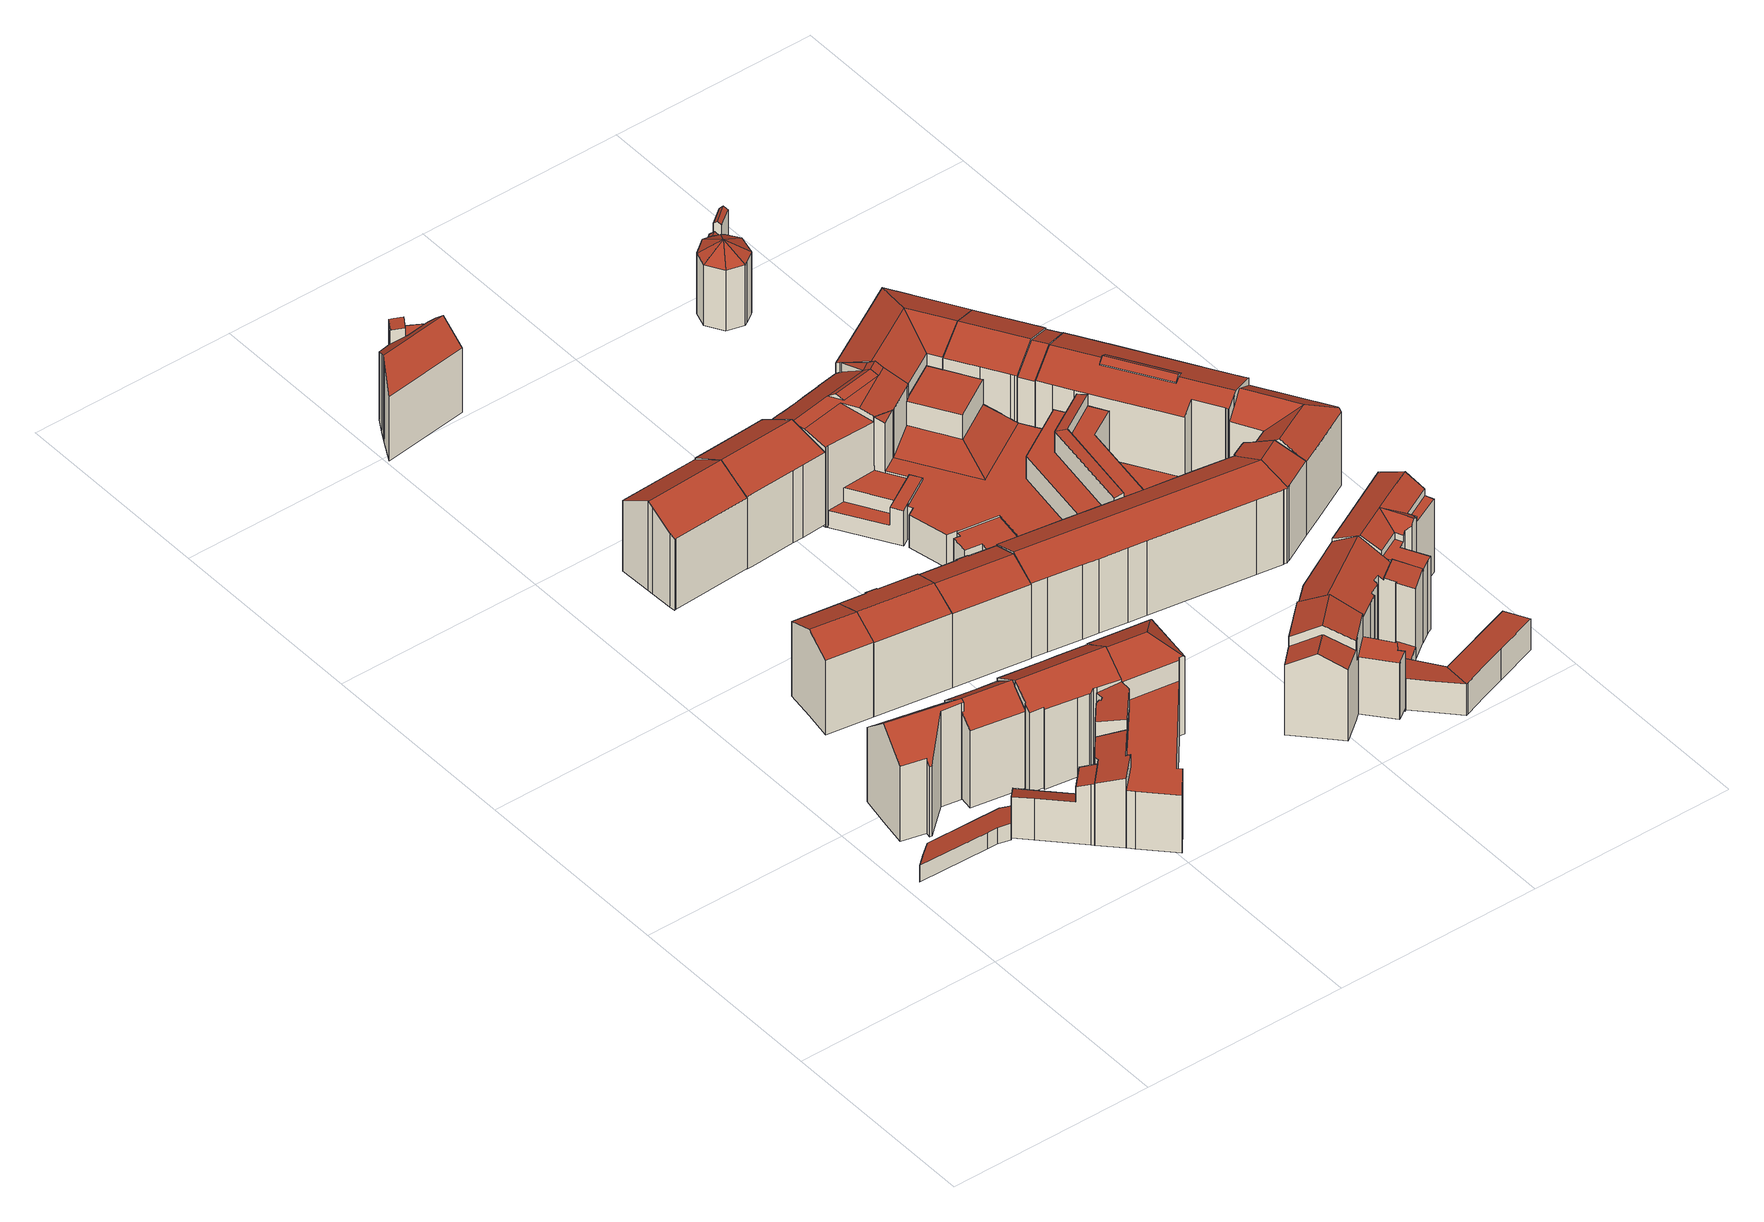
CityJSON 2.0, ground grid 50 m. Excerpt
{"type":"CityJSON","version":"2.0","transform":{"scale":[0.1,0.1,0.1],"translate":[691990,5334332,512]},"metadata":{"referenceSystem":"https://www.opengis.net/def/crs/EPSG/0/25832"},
"CityObjects":{
"building1":{"type":"Building","attributes":{"Gemeindeschluessel":"09162000","HoeheDach":"517.948","HoeheGrund":"513.460","Methode":"2000","NiedrigsteTraufeDesGebaeudes":"516.445","Geometrietyp2DReferenz":"3000","function":"31001_2000","roofType":"2100","measuredHeight":4.49,"storeysAboveGround":1},"geometry":[{"type":"MultiSurface","lod":"2","boundaries":[[[0,1,2,3]],[[4,5,6,7,8,9,10,11,12,13,2,1]],[[14,4,1,0]],[[15,11,10,16]],[[17,13,12,18]],[[19,5,4,14]],[[16,10,9,20]],[[20,21,22,23,19,14,0,3,17,18,15,16]],[[18,12,11,15]],[[22,21,20,9,8,7]],[[3,2,13,17]],[[23,22,7,6,5,19]]],"semantics":{"surfaces":[{"type":"WallSurface"},{"type":"RoofSurface"},{"type":"GroundSurface"}],"values":[0,1,0,0,0,0,0,2,0,0,0,0]}}]},
"building2":{"type":"Building","attributes":{"Gemeindeschluessel":"09162000","HoeheDach":"539.800","HoeheGrund":"513.640","Methode":"2000","NiedrigsteTraufeDesGebaeudes":"532.288","Geometrietyp2DReferenz":"3000","function":"31001_9998","roofType":"3100","measuredHeight":26.16,"storeysAboveGround":5},"geometry":[{"type":"MultiSurface","lod":"2","boundaries":[[[24,25,26,27,28,29]],[[30,31,32,33]],[[34,35,31,30]],[[33,32,36,37]],[[38,39,40,41]],[[40,42,35,34,43,41]],[[39,44,45,29,28,27,46,47,48,42,40]],[[45,44,39,38,49,50]],[[48,36,32,31,35,42]],[[47,51,52,37,36,48]],[[33,37,52,51,53,26,25,24,50,49,38,41,43,34,30]],[[51,47,46,53]],[[53,46,27,26]],[[24,29,45,50]]],"semantics":{"surfaces":[{"type":"WallSurface"},{"type":"RoofSurface"},{"type":"GroundSurface"}],"values":[0,0,0,0,0,0,1,0,1,0,2,0,0,0]}}]},
"building3":{"type":"Building","attributes":{"Gemeindeschluessel":"09162000","HoeheDach":"530.298","HoeheGrund":"513.990","Methode":"2000","NiedrigsteTraufeDesGebaeudes":"521.804","Geometrietyp2DReferenz":"3000","function":"31001_2000","roofType":"2100","measuredHeight":16.31,"storeysAboveGround":2},"geometry":[{"type":"MultiSurface","lod":"2","boundaries":[[[54,55,56,57,58,59]],[[54,59,60,61]],[[56,55,62,63]],[[63,62,64,65]],[[66,67,65,64]],[[66,64,62,55,54,61,68,69]],[[70,71,58,57]],[[68,72,73,69]],[[61,60,72,68]],[[63,65,67,70,57,56]],[[66,69,73,71,70,67]],[[73,72,60,59,58,71]]],"semantics":{"surfaces":[{"type":"WallSurface"},{"type":"GroundSurface"},{"type":"RoofSurface"}],"values":[0,0,0,0,0,1,0,0,0,2,0,2]}}]},
"building4":{"type":"Building","attributes":{"Gemeindeschluessel":"09162000","HoeheDach":"538.585","HoeheGrund":"513.900","Methode":"2000","NiedrigsteTraufeDesGebaeudes":"533.659","Geometrietyp2DReferenz":"3000","function":"31001_1000","roofType":"3100","measuredHeight":24.68,"storeysAboveGround":6},"geometry":[{"type":"MultiSurface","lod":"2","boundaries":[[[74,75,76,77]],[[78,79,80,81,82,83]],[[84,85,86,87]],[[88,89,90,79,78,83,32,91]],[[87,86,92,93]],[[76,91,32,94,95,77]],[[96,97,85,84]],[[93,92,75,74]],[[98,99,100,96,84,87,93,74,77,95,94,82,81,80]],[[85,97,88,91,76,75,92,86]],[[94,32,83,82]],[[97,96,100,99,98,80,79,90,89,88]]],"semantics":{"surfaces":[{"type":"WallSurface"},{"type":"RoofSurface"},{"type":"GroundSurface"}],"values":[0,0,0,1,0,0,0,0,2,1,0,0]}}]},
"building5":{"type":"Building","attributes":{"Gemeindeschluessel":"09162000","HoeheDach":"536.743","HoeheGrund":"513.890","Methode":"1000","NiedrigsteTraufeDesGebaeudes":"533.670","Geometrietyp2DReferenz":"3000","function":"31001_9998","roofType":"3100","measuredHeight":22.85,"storeysAboveGround":7},"geometry":[{"type":"MultiSurface","lod":"2","boundaries":[[[101,102,103,104]],[[105,106,107,108]],[[109,105,108,110,111,112]],[[106,101,104,107]],[[106,105,109,112,102,101]],[[107,104,103,111,110,108]],[[111,103,102,112]]],"semantics":{"surfaces":[{"type":"RoofSurface"},{"type":"WallSurface"},{"type":"GroundSurface"}],"values":[0,1,2,0,1,1,1]}}]},
"building6":{"type":"Building","attributes":{"Gemeindeschluessel":"09162000","HoeheDach":"532.627","HoeheGrund":"513.960","Methode":"1000","NiedrigsteTraufeDesGebaeudes":"530.146","Geometrietyp2DReferenz":"3000","function":"31001_1000","roofType":"2100","measuredHeight":18.67,"storeysAboveGround":4},"geometry":[{"type":"MultiSurface","lod":"2","boundaries":[[[113,114,115,116]],[[68,117,118,119]],[[120,121,122,123]],[[113,116,124,125]],[[120,123,117,68]],[[125,124,122,121]],[[126,127,115,114]],[[123,122,124,116,115,127,118,117]],[[121,120,68,119,126,114,113,125]],[[119,118,127,126]]],"semantics":{"surfaces":[{"type":"WallSurface"},{"type":"RoofSurface"},{"type":"GroundSurface"}],"values":[0,0,0,0,0,0,0,1,2,0]}}]},
"building7":{"type":"Building","attributes":{"Gemeindeschluessel":"09162000","HoeheDach":"539.378","HoeheGrund":"513.860","Methode":"2000","NiedrigsteTraufeDesGebaeudes":"534.497","Geometrietyp2DReferenz":"3000","function":"31001_1000","roofType":"3100","measuredHeight":25.52,"storeysAboveGround":5},"geometry":[{"type":"MultiSurface","lod":"2","boundaries":[[[128,129,130,99]],[[131,132,133,134]],[[134,133,135,136]],[[137,138,139,140]],[[141,142,143,144]],[[142,141,145,146]],[[140,139,147,148]],[[149,150,151,152]],[[80,153,132,131]],[[141,144,147,139,138,151,150,154,155,156,157,158,145]],[[148,147,144,143]],[[156,135,133,132,153,130,129,157]],[[159,136,135,156,155]],[[99,130,153,80]],[[146,145,158,84]],[[159,160,149,152,137,140,148,143,142,146,84,128,99,80,131,134,136]],[[160,154,150,149]],[[159,155,154,160]],[[152,151,138,137]],[[157,129,128,84,158]]],"semantics":{"surfaces":[{"type":"WallSurface"},{"type":"RoofSurface"},{"type":"GroundSurface"}],"values":[0,0,0,0,0,0,0,0,0,1,0,1,0,0,0,2,0,0,0,0]}}]},
"building8":{"type":"Building","attributes":{"Gemeindeschluessel":"09162000","HoeheDach":"534.863","HoeheGrund":"514.020","Methode":"1000","NiedrigsteTraufeDesGebaeudes":"533.988","Geometrietyp2DReferenz":"3000","function":"31001_1000","roofType":"1000","measuredHeight":20.84,"storeysAboveGround":5},"geometry":[{"type":"MultiSurface","lod":"2","boundaries":[[[161,162,163,164]],[[165,166,167,168,169,170,163,162,171,172,173]],[[174,166,165,113]],[[163,170,169,175,176,164]],[[177,167,166,174]],[[113,165,173,114]],[[114,173,172,178]],[[179,171,162,161]],[[178,172,171,179]],[[168,167,177,180,175,169]],[[174,113,114,178,179,161,164,176,175,180,177]]],"semantics":{"surfaces":[{"type":"WallSurface"},{"type":"RoofSurface"},{"type":"GroundSurface"}],"values":[0,1,0,0,0,0,0,0,0,0,2]}}]},
"building9":{"type":"Building","attributes":{"Gemeindeschluessel":"09162000","HoeheDach":"536.517","HoeheGrund":"513.940","Methode":"1000","NiedrigsteTraufeDesGebaeudes":"533.683","Geometrietyp2DReferenz":"3000","function":"31001_9998","roofType":"3100","measuredHeight":22.58,"storeysAboveGround":7},"geometry":[{"type":"MultiSurface","lod":"2","boundaries":[[[106,181,182,112,183,105]],[[112,182,184,185]],[[186,187,188,189]],[[190,191,192,193]],[[194,195,196,192,191,184,182,181]],[[187,186,197,198,195,194]],[[187,194,181,106,188]],[[185,184,191,190]],[[197,186,189,105,183,112,185,190,193,199,198]],[[189,188,106,105]],[[199,196,195,198]],[[193,192,196,199]]],"semantics":{"surfaces":[{"type":"WallSurface"},{"type":"RoofSurface"},{"type":"GroundSurface"}],"values":[0,0,0,0,1,0,1,0,2,0,0,0]}}]},
"building10":{"type":"Building","attributes":{"Gemeindeschluessel":"09162000","HoeheDach":"538.990","HoeheGrund":"515.163","Methode":"2000","NiedrigsteTraufeDesGebaeudes":"533.952","Geometrietyp2DReferenz":"3000","function":"31001_9998","roofType":"3100","measuredHeight":23.83,"storeysAboveGround":5},"geometry":[{"type":"MultiSurface","lod":"2","boundaries":[[[200,201,202,203,204,205,206,207,208]],[[200,209,210,201]],[[203,211,212,204]],[[202,213,211,203]],[[205,204,212,214,215]],[[216,208,207,217,218]],[[201,210,213,202]],[[205,215,219,206]],[[209,216,218,214,212,211,213,210]],[[215,214,218,217,219]],[[206,219,217,207]],[[209,200,208,216]]],"semantics":{"surfaces":[{"type":"GroundSurface"},{"type":"WallSurface"},{"type":"RoofSurface"}],"values":[0,1,1,1,1,1,1,1,2,2,1,1]}}]},
"building11":{"type":"Building","attributes":{"Gemeindeschluessel":"09162000","HoeheDach":"538.590","HoeheGrund":"513.970","Methode":"2000","NiedrigsteTraufeDesGebaeudes":"529.287","Geometrietyp2DReferenz":"3000","function":"31001_9998","roofType":"1000","measuredHeight":24.62,"storeysAboveGround":7},"geometry":[{"type":"MultiSurface","lod":"2","boundaries":[[[220,221,222,223]],[[224,225,226,227,174,228,229,113]],[[230,231,222,221,232,233,234,235,236,237,227,226,225,224,238,239,240,241,242]],[[243,244,245,246,247,248,234,233,232]],[[249,248,247,250,251,252,253,254]],[[255,121,240,239,238,125]],[[227,237,236,254,253,177,256,257,174]],[[235,234,248,249,254,236]],[[251,258,259,252]],[[260,261,262,250,247,246]],[[243,232,221,220]],[[125,238,224,113]],[[263,264,262,261]],[[250,262,264,265,258,251]],[[261,260,246,245,244,243,220,223,266,267,120,268,121,255,125,113,229,228,174,257,256,177,269,270,271,272,263]],[[267,266,231,230,242,120]],[[258,265,264,263,272,271,270,259]],[[242,241,240,121,268,120]],[[223,222,231,266]],[[253,252,259,270,269,177]]],"semantics":{"surfaces":[{"type":"WallSurface"},{"type":"RoofSurface"},{"type":"GroundSurface"}],"values":[0,0,1,0,1,0,0,0,1,0,0,0,0,1,2,0,0,0,0,0]}}]},
"building12":{"type":"Building","attributes":{"Gemeindeschluessel":"09162000","HoeheDach":"535.030","HoeheGrund":"512.351","Methode":"2000","NiedrigsteTraufeDesGebaeudes":"529.502","Geometrietyp2DReferenz":"3000","function":"31001_9998","roofType":"3100","measuredHeight":22.68,"storeysAboveGround":5},"geometry":[{"type":"MultiSurface","lod":"2","boundaries":[[[273,274,275,276]],[[277,278,279,280,281,282]],[[283,284,281,280]],[[283,285,286]],[[287,278,277,288,289,290,291,292,273,276,293]],[[294,295,284,283]],[[287,296,279,278]],[[297,298,299,300,285,283,280,279,296]],[[286,285,300,301]],[[284,295,302,303,282,281]],[[276,275,297,293]],[[277,282,303,288]],[[291,290,304,301,300,299]],[[290,289,302,295,294,304]],[[292,305,274,273]],[[287,293,297,296]],[[286,301,304,294,283]],[[288,303,302,289]],[[292,291,299,298,305]],[[297,275,274,305,298]]],"semantics":{"surfaces":[{"type":"WallSurface"},{"type":"GroundSurface"},{"type":"RoofSurface"}],"values":[0,0,0,0,1,0,0,2,0,2,0,0,0,0,0,0,2,0,0,2]}}]},
"building13":{"type":"Building","attributes":{"Gemeindeschluessel":"09162000","HoeheDach":"536.510","HoeheGrund":"513.900","Methode":"2000","NiedrigsteTraufeDesGebaeudes":"533.422","Geometrietyp2DReferenz":"3000","function":"31001_9998","roofType":"3100","measuredHeight":22.61,"storeysAboveGround":7},"geometry":[{"type":"MultiSurface","lod":"2","boundaries":[[[306,307,308,309]],[[310,311,312,313,314,315]],[[316,317,309,308,318,319]],[[320,321,307,306,322,323]],[[198,324,320,323]],[[316,319,314,313]],[[310,315,325,326]],[[326,325,324,198,327,186]],[[311,310,326,186]],[[315,314,319,318,308,307,321,320,324,325]],[[312,311,186,327,198,323,322,306,309,317,316,313]]],"semantics":{"surfaces":[{"type":"WallSurface"},{"type":"RoofSurface"},{"type":"GroundSurface"}],"values":[0,0,0,0,0,0,1,0,0,1,2]}}]},
"building14":{"type":"Building","attributes":{"Gemeindeschluessel":"09162000","HoeheDach":"538.943","HoeheGrund":"515.130","Methode":"1000","NiedrigsteTraufeDesGebaeudes":"534.303","Geometrietyp2DReferenz":"3000","function":"31001_9998","roofType":"3100","measuredHeight":23.81,"storeysAboveGround":5},"geometry":[{"type":"MultiSurface","lod":"2","boundaries":[[[328,329,330,331]],[[332,333,334,335]],[[333,332,336,337,338,339]],[[340,341,342,343]],[[344,345,341,340]],[[346,347,348,349,350,334,333,339,351]],[[352,353,338,337]],[[354,355,356,349,348,347]],[[357,356,355,354,358,359,344,340,343,328,331,352,337,336,332,335]],[[335,334,350,357]],[[331,330,353,352]],[[351,339,338,353,330,329,342,341,345]],[[357,350,349,356]],[[343,342,329,328]],[[359,358,354,347,346,351,345,344]]],"semantics":{"surfaces":[{"type":"WallSurface"},{"type":"RoofSurface"},{"type":"GroundSurface"}],"values":[0,0,0,0,0,1,0,0,2,0,0,1,0,0,0]}}]},
"building15":{"type":"Building","attributes":{"Gemeindeschluessel":"09162000","HoeheDach":"538.880","HoeheGrund":"514.230","Methode":"2000","NiedrigsteTraufeDesGebaeudes":"529.339","Geometrietyp2DReferenz":"3000","function":"31001_9998","roofType":"3100","measuredHeight":24.65,"storeysAboveGround":6},"geometry":[{"type":"MultiSurface","lod":"2","boundaries":[[[360,361,362,363]],[[364,365,366,360,363,367]],[[368,369,370,371,372,373]],[[374,370,369,375]],[[373,372,376,377]],[[378,379,380,381]],[[365,382,383,384,385,375,369,368,386,366]],[[381,380,387,388]],[[385,389,390,387,380,379,374,375]],[[381,388,391,392,384,383,382,365,364,367,393,394,395,396,397,378]],[[366,386,361,360]],[[361,386,368,373,377,362]],[[372,371,370,374,379,378,397,396,395,394,376]],[[363,362,377,376,394,393,367]],[[392,389,385,384]],[[391,390,389,392]],[[388,387,390,391]]],"semantics":{"surfaces":[{"type":"RoofSurface"},{"type":"WallSurface"},{"type":"GroundSurface"}],"values":[0,1,0,1,0,1,1,1,0,2,0,1,1,1,1,1,1]}}]},
"building16":{"type":"Building","attributes":{"Gemeindeschluessel":"09162000","HoeheDach":"539.060","HoeheGrund":"514.514","Methode":"2000","NiedrigsteTraufeDesGebaeudes":"532.425","Geometrietyp2DReferenz":"3000","function":"31001_9998","roofType":"2100","measuredHeight":24.55,"storeysAboveGround":6},"geometry":[{"type":"MultiSurface","lod":"2","boundaries":[[[398,399,400,401]],[[398,402,403,404,405,399]],[[406,407,408,409]],[[404,403,410,411,412,407,406,413]],[[414,415,416,417]],[[418,405,404,413]],[[419,420,421,422,423,424,408,407,412]],[[425,426,427,428]],[[429,423,422]],[[417,416,426,425]],[[430,431,432,433,434]],[[435,436,415,414]],[[419,412,411,437]],[[398,401,438,431,430,439,440,441,435,414,417,425,428,420,419,437,442,402]],[[440,443,444,441]],[[428,427,421,420]],[[442,410,403,402]],[[418,445,446,400,399,405]],[[447,448,433,432,445,418,413,406]],[[449,434,433,448,429,422,421,427,426,416,415,436,444,443]],[[447,450,448]],[[431,438,446,445,432]],[[437,411,410,442]],[[430,434,449,439]],[[447,406,409,450]],[[401,400,446,438]],[[441,444,436,435]],[[429,424,423]],[[450,409,429,448]],[[439,449,443,440]],[[409,408,424,429]]],"semantics":{"surfaces":[{"type":"WallSurface"},{"type":"RoofSurface"},{"type":"GroundSurface"}],"values":[0,0,1,1,0,0,0,0,0,0,0,0,0,2,0,0,0,1,1,1,0,0,0,0,1,0,0,1,1,0,1]}}]},
"building17":{"type":"Building","attributes":{"Gemeindeschluessel":"09162000","HoeheDach":"537.050","HoeheGrund":"513.980","Methode":"2000","NiedrigsteTraufeDesGebaeudes":"533.767","Geometrietyp2DReferenz":"3000","function":"31001_9998","roofType":"3100","measuredHeight":23.07,"storeysAboveGround":7},"geometry":[{"type":"MultiSurface","lod":"2","boundaries":[[[451,452,453,454]],[[455,456,457,458]],[[459,460,461,462]],[[463,464,465,466]],[[467,468,469,470]],[[471,472,473,474,475,476]],[[466,465,477,478]],[[465,464,479,457,456,480,461,460,481,482,483,484,477]],[[462,461,480,485]],[[486,487,488,489]],[[483,490,491,492,469,468,493,494,495,484]],[[496,495,494,497]],[[454,453,476,475]],[[458,457,479,498]],[[498,479,464,463]],[[499,493,468,467]],[[482,488,487,472,471,483]],[[500,481,460,459]],[[486,489,501,500,459,462,485,455,458,498,463,466,478,502,496,497,499,467,470,503,504,505,506,507,451,454,475,474,473]],[[500,501,489,488,482,481]],[[506,508,509,507]],[[485,480,456,455]],[[492,491,490,508,506,505,504,503,470,469]],[[477,484,495,496,502,478]],[[497,494,493,499]],[[483,471,476,453,452,509,508,490]],[[473,472,487,486]],[[507,509,452,451]]],"semantics":{"surfaces":[{"type":"WallSurface"},{"type":"RoofSurface"},{"type":"GroundSurface"}],"values":[0,0,0,0,0,0,0,1,0,0,1,0,0,0,0,0,1,0,2,0,0,0,0,0,0,1,0,0]}}]},
"building18":{"type":"Building","attributes":{"Gemeindeschluessel":"09162000","HoeheDach":"519.375","HoeheGrund":"514.330","Methode":"1000","NiedrigsteTraufeDesGebaeudes":"518.412","Geometrietyp2DReferenz":"3000","function":"31001_2000","roofType":"1000","measuredHeight":5.04},"geometry":[{"type":"MultiSurface","lod":"2","boundaries":[[[510,511,512,513,514,515]],[[516,517,518,519]],[[512,520,521,522,523,513]],[[521,520,512,511,510,516,519,524,525,526,527]],[[527,528,522,521]],[[515,514,513,523,522,528,529,530,531,518,517]],[[518,531,530,525,524,519]],[[510,515,517,516]],[[529,528,527,526,525,530]]],"semantics":{"surfaces":[{"type":"WallSurface"},{"type":"GroundSurface"},{"type":"RoofSurface"}],"values":[0,0,0,1,0,2,0,0,0]}}]},
"building19":{"type":"Building","attributes":{"Gemeindeschluessel":"09162000","HoeheDach":"536.625","HoeheGrund":"514.205","Methode":"2000","NiedrigsteTraufeDesGebaeudes":"518.699","Geometrietyp2DReferenz":"3000","function":"31001_9998","roofType":"1000","measuredHeight":22.42,"storeysAboveGround":5},"geometry":[{"type":"MultiSurface","lod":"2","boundaries":[[[532,533,534,535,536]],[[537,538,539,540,541,542,543,544]],[[545,546,547,548,549,550]],[[551,552,553,554,555,556,557,558]],[[559,560,561,562,563]],[[564,565,563,566,567]],[[545,550,568,569]],[[570,571,561,560]],[[543,542,572,573]],[[574,575,576,577,578,579]],[[574,579,580,581]],[[538,582,583,584,585,539]],[[546,586,403,532,536,547]],[[587,588,589,590]],[[591,592,593,594]],[[595,596,585,584]],[[597,534,533,598,599]],[[572,542,541,589]],[[557,600,601,558]],[[573,572,602,603]],[[559,563,565,604]],[[605,606,607,608]],[[608,607,609,610]],[[611,566,563,562]],[[612,613,614,593,592,568,550,549]],[[615,556,555,616,577,576,617,618]],[[619,620,553,552]],[[621,622,614,613,623,624]],[[616,625,578,577]],[[626,627,628,629,630,631]],[[632,633,634,635]],[[636,634,633,605,608,610]],[[621,624,637,638]],[[639,640,548,547,536,535]],[[641,642,597,599,643]],[[623,613,612,640]],[[586,644,645,646,643,599,598,403]],[[630,629,596,595]],[[647,648,649,650,651]],[[652,627,626,619,552,551,653,575,574,581,570,560,559,604,644,586,546,545,569,591,594,622,621,638,650,649,582,538,537,632,635,654]],[[644,604,565,564,655,645]],[[656,567,566,611]],[[600,615,618,601]],[[632,537,544,606,605,633]],[[638,637,651,650]],[[564,567,656,642,641,657,655]],[[649,648,583,582]],[[635,634,636,654]],[[642,656,534,597]],[[594,593,614,622]],[[602,572,589,588]],[[628,587,590,540,539,585,596,629]],[[557,556,615,600]],[[652,654,636,610,609,658]],[[653,551,558,601,618,617]],[[581,580,571,570]],[[631,630,595,584,583,648,647,639,535,534,656,611,562,561,571,580,579,578,625,554,553,620]],[[631,620,619,626]],[[653,617,576,575]],[[569,568,592,591]],[[627,652,658,603,602,588,587,628]],[[647,651,637,624,623,640,639]],[[555,554,625,616]],[[532,403,598,533]],[[590,589,541,540]],[[657,641,643,646]],[[658,609,607,606,544,543,573,603]],[[655,657,646,645]],[[640,612,549,548]]],"semantics":{"surfaces":[{"type":"WallSurface"},{"type":"RoofSurface"},{"type":"GroundSurface"}],"values":[0,0,0,0,0,1,0,0,0,0,0,0,0,0,0,0,0,1,1,0,0,0,0,0,1,1,0,0,0,0,0,1,0,1,1,0,0,0,0,2,0,0,0,0,0,0,0,0,0,0,1,1,0,0,0,0,1,0,0,0,0,1,0,1,0,0,1,1,0]}}]},
"building20":{"type":"Building","attributes":{"Gemeindeschluessel":"09162000","HoeheDach":"537.080","HoeheGrund":"514.090","Methode":"2000","NiedrigsteTraufeDesGebaeudes":"516.574","Geometrietyp2DReferenz":"3000","function":"31001_9998","roofType":"3100","measuredHeight":22.99,"storeysAboveGround":5},"geometry":[{"type":"MultiSurface","lod":"2","boundaries":[[[659,660,661,662,663,664,665]],[[666,667,668,669]],[[670,671,672,673,674,675,676,677,678,666,669,660,659]],[[679,676,675,680]],[[681,682,683,684]],[[685,677,676,679]],[[686,687,688,689]],[[690,674,673,691]],[[663,662,661,692,693,694]],[[695,664,663,694]],[[696,697,698,699,700,681,684,701,702,703,704,685,679,680,690,691,705,706,707,708,709,695,694,693,692,710,711,712]],[[686,713,698,697,696,714,687]],[[715,688,687,714,716,668,667]],[[699,717,718,700]],[[709,665,664,695]],[[683,689,688,715,702,701,684]],[[717,713,686,689,683,682,718]],[[703,702,715,667,666,678,704]],[[680,675,674,690]],[[706,671,670,707]],[[669,668,716,712,711,710,692,661,660]],[[712,716,714,696]],[[704,678,677,685]],[[698,713,717,699]],[[700,718,682,681]],[[691,673,672,705]],[[708,707,670,659,665,709]],[[705,672,671,706]]],"semantics":{"surfaces":[{"type":"RoofSurface"},{"type":"WallSurface"},{"type":"GroundSurface"}],"values":[0,1,0,1,1,1,1,1,1,1,2,1,0,1,1,1,0,1,1,1,1,1,1,1,1,1,1,1]}}]},
"building21":{"type":"Building","attributes":{"Gemeindeschluessel":"09162000","HoeheDach":"521.651","HoeheGrund":"513.296","Methode":"2000","NiedrigsteTraufeDesGebaeudes":"520.302","Geometrietyp2DReferenz":"3000","function":"31001_2000","roofType":"1000","measuredHeight":8.36,"storeysAboveGround":2},"geometry":[{"type":"MultiSurface","lod":"2","boundaries":[[[719,720,721,722,723,724]],[[725,726,727,728,729,730,731,732]],[[733,734,719,724]],[[735,736,737,738,739,740]],[[733,741,742,743,744,734]],[[745,728,727,746]],[[747,748,746,727,726,725]],[[731,730,729,749,750,751]],[[747,725,732,752]],[[753,752,732,754,743,742]],[[734,744,743,754,732,731,755,737,736,735,721,720,719]],[[755,731,751,756,738,737]],[[722,721,735,740]],[[746,748,747,752,753,742,741,733,724,723,722,740,739,738,756,751,750,749,745]],[[749,729,728,745]]],"semantics":{"surfaces":[{"type":"WallSurface"},{"type":"RoofSurface"},{"type":"GroundSurface"}],"values":[0,1,0,0,0,0,0,0,0,0,1,0,0,2,0]}}]},
"building22":{"type":"Building","attributes":{"Gemeindeschluessel":"09162000","HoeheDach":"538.701","HoeheGrund":"514.250","Methode":"1000","NiedrigsteTraufeDesGebaeudes":"535.252","Geometrietyp2DReferenz":"3000","function":"31001_9998","roofType":"3100","measuredHeight":24.45,"storeysAboveGround":7},"geometry":[{"type":"MultiSurface","lod":"2","boundaries":[[[594,757,758,591]],[[757,759,760,761,758]],[[569,762,763,591,758,764,765,766]],[[760,759,767,768,769,770,771,761]],[[772,766,765,764,758,761,773,774]],[[775,770,769,776]],[[777,594,591,763,762,569,778,779,780,781,782,783,775,776,784,785]],[[786,787,788,782,781,780]],[[779,778,569,766,772,774,786,780]],[[594,777,785,767,759,757]],[[782,788,771,783]],[[774,773,761,771,788,787,786]],[[768,767,785,784,776,769]],[[783,771,770,775]]],"semantics":{"surfaces":[{"type":"WallSurface"},{"type":"RoofSurface"},{"type":"GroundSurface"}],"values":[0,1,0,1,1,0,2,0,0,0,0,1,0,0]}}]},
"building23":{"type":"Building","attributes":{"name":"Valentin Karlstadt Musäum","Gemeindeschluessel":"09162000","HoeheDach":"532.750","HoeheGrund":"513.334","Methode":"2000","NiedrigsteTraufeDesGebaeudes":"529.192","Geometrietyp2DReferenz":"3000","function":"31001_3000","roofType":"3600","measuredHeight":19.42},"geometry":[{"type":"MultiSurface","lod":"2","boundaries":[[[789,790,791,792,793,794]],[[795,796,797,798,799,800,801,802,803,804,805,806,807]],[[799,808,809,800]],[[810,806,805,811,812]],[[789,794,809]],[[813,804,803,791,790]],[[801,793,792,802]],[[808,789,809]],[[811,805,804,813]],[[814,789,808]],[[814,815,816,817,789]],[[789,818,819,810,812]],[[798,814,808,799]],[[817,795,807,819,818]],[[797,815,814,798]],[[811,813,790,789,812]],[[796,816,815,797]],[[795,817,816,796]],[[801,800,809,794,793]],[[806,810,819,807]],[[789,817,818]],[[802,792,791,803]]],"semantics":{"surfaces":[{"type":"RoofSurface"},{"type":"GroundSurface"},{"type":"WallSurface"}],"values":[0,1,2,2,0,2,2,0,2,0,0,0,2,2,2,0,2,2,2,2,0,2]}}]},
"building24":{"type":"Building","attributes":{"Gemeindeschluessel":"09162000","HoeheDach":"538.671","HoeheGrund":"514.160","Methode":"1000","NiedrigsteTraufeDesGebaeudes":"535.318","Geometrietyp2DReferenz":"3000","function":"31001_9998","roofType":"3100","measuredHeight":24.51,"storeysAboveGround":7},"geometry":[{"type":"MultiSurface","lod":"2","boundaries":[[[785,767,820,821]],[[638,822,823,621]],[[821,820,824,825]],[[621,823,826,622]],[[650,827,822,638]],[[828,826,823,822,827,829,759,757]],[[830,622,826,828,757,594]],[[831,650,638,621,622,830,594,777,785,821,825]],[[650,831,825,824,829,827]],[[757,759,767,785,777,594]],[[829,824,820,767,759]]],"semantics":{"surfaces":[{"type":"WallSurface"},{"type":"RoofSurface"},{"type":"GroundSurface"}],"values":[0,0,0,0,0,1,0,2,0,0,1]}}]},
"building25":{"type":"Building","attributes":{"Gemeindeschluessel":"09162000","HoeheDach":"537.439","HoeheGrund":"513.920","Methode":"2000","NiedrigsteTraufeDesGebaeudes":"533.300","Geometrietyp2DReferenz":"3000","function":"31001_1000","roofType":"3100","measuredHeight":23.52,"storeysAboveGround":5},"geometry":[{"type":"MultiSurface","lod":"2","boundaries":[[[832,833,834,835]],[[836,837,838,839]],[[840,841,842,843,844,845,846]],[[836,847,848,849,835,834,837]],[[850,851,852,841,840,853,854]],[[855,846,856,857]],[[853,840,846,855]],[[858,859,849,848,860,861,862,863,864,865,866]],[[867,842,841,852]],[[868,869,870,871,850,854]],[[844,843,838,837,834,833,845]],[[872,873,874,875,876,857,856,877,878,879,880]],[[881,882,864,863]],[[856,846,845,883,877]],[[880,879,882,881]],[[878,877,883,845,884,866,865,864,882,879]],[[885,886,870,869,887,888]],[[867,889,839,838,843,842]],[[859,858,833,832]],[[833,858,866,884,845]],[[835,849,859,832]],[[885,888,876,875]],[[847,836,839,889,867,852,851,850,871,870,886,885,875,874,873,872,880,881,863,862,861,860,848]],[[876,888,887,869,868,854,853,855,857]]],"semantics":{"surfaces":[{"type":"WallSurface"},{"type":"RoofSurface"},{"type":"GroundSurface"}],"values":[0,0,1,0,0,0,0,0,0,0,1,0,0,1,0,1,0,0,0,1,1,0,2,1]}}]},
"building26":{"type":"Building","attributes":{"Gemeindeschluessel":"09162000","HoeheDach":"538.550","HoeheGrund":"514.160","Methode":"2000","NiedrigsteTraufeDesGebaeudes":"535.032","Geometrietyp2DReferenz":"3000","function":"31001_9998","roofType":"3100","measuredHeight":24.39,"storeysAboveGround":7},"geometry":[{"type":"MultiSurface","lod":"2","boundaries":[[[890,891,892,825,831,650]],[[893,894,891,890]],[[649,895,896,897,894,893]],[[649,893,890,650]],[[825,892,898,899]],[[899,898,897,896]],[[896,895,649,650,831,825,899]],[[894,897,898,892,891]]],"semantics":{"surfaces":[{"type":"WallSurface"},{"type":"RoofSurface"},{"type":"GroundSurface"}],"values":[0,1,0,0,0,0,2,1]}}]},
"building27":{"type":"Building","attributes":{"Gemeindeschluessel":"09162000","HoeheDach":"524.910","HoeheGrund":"513.240","Methode":"2000","NiedrigsteTraufeDesGebaeudes":"524.144","Geometrietyp2DReferenz":"3000","function":"51009_1610","roofType":"3100","measuredHeight":11.67},"geometry":[{"type":"MultiSurface","lod":"2","boundaries":[[[900,901,902,903,904]],[[901,905,906,902]],[[907,908,906,905,909]],[[902,906,908,903]],[[904,903,908,907]],[[907,909,900,904]],[[909,905,901,900]]],"semantics":{"surfaces":[{"type":"WallSurface"},{"type":"RoofSurface"},{"type":"GroundSurface"}],"values":[0,1,0,1,0,2,0]}}]},
"building28":{"type":"Building","attributes":{"Gemeindeschluessel":"09162000","HoeheDach":"539.070","HoeheGrund":"514.140","Methode":"2000","NiedrigsteTraufeDesGebaeudes":"535.239","Geometrietyp2DReferenz":"3000","function":"31001_9998","roofType":"3100","measuredHeight":24.93,"storeysAboveGround":7},"geometry":[{"type":"MultiSurface","lod":"2","boundaries":[[[910,911,912,913]],[[914,915,916,917,918,919,920,921]],[[922,923,924,925,926,927]],[[928,929,918,917]],[[930,931,932,933,934,935,936,937,938,939]],[[940,941,913,912,942,943]],[[944,945,946,947,948,949,950,951,952,953]],[[914,921,954,955]],[[953,952,956,957]],[[958,959,960,961]],[[962,928,917,916,963,942,912,911,933,932,931,930,939,897,964]],[[927,926,948,947]],[[965,964,897,966,967,968]],[[957,956,965,968]],[[940,943,969,970]],[[956,952,951,950,949,948,926,925,924,960,959,969,943,942,963,916,915,914,955,971,962,964,965]],[[921,920,972,954]],[[934,933,911,910]],[[961,960,924,923]],[[966,897,939,938]],[[920,919,918,929,973,972]],[[970,969,959,958]],[[941,940,970,958,961,923,922,927,947,946,945,944,953,957,968,967,966,938,937,936,935,934,910,913]],[[954,972,973,929,928,962,971,955]]],"semantics":{"surfaces":[{"type":"WallSurface"},{"type":"RoofSurface"},{"type":"GroundSurface"}],"values":[0,0,0,0,0,0,0,0,0,0,1,0,0,0,0,1,1,0,0,0,1,0,2,0]}}]},
"building29":{"type":"Building","attributes":{"Gemeindeschluessel":"09162000","HoeheDach":"524.859","HoeheGrund":"513.251","Methode":"1000","NiedrigsteTraufeDesGebaeudes":"524.060","Geometrietyp2DReferenz":"3000","function":"51009_1610","roofType":"3100","measuredHeight":11.61},"geometry":[{"type":"MultiSurface","lod":"2","boundaries":[[[974,975,976,977]],[[978,975,974,979]],[[977,976,980,981]],[[982,981,980,983]],[[983,978,979,982]],[[983,980,976,975,978]],[[979,974,977,981,982]]],"semantics":{"surfaces":[{"type":"RoofSurface"},{"type":"WallSurface"},{"type":"GroundSurface"}],"values":[0,1,0,1,2,1,1]}}]},
"building30":{"type":"Building","attributes":{"Gemeindeschluessel":"09162000","HoeheDach":"537.640","HoeheGrund":"514.000","Methode":"2000","NiedrigsteTraufeDesGebaeudes":"532.542","Geometrietyp2DReferenz":"3000","function":"31001_9998","roofType":"3100","measuredHeight":23.64,"storeysAboveGround":5},"geometry":[{"type":"MultiSurface","lod":"2","boundaries":[[[984,985,986,987]],[[475,988,985,984]],[[989,990,991,992,993,994,995]],[[996,473,989,995,988,475]],[[997,998,999,1000]],[[1001,1002,1003,473,996,475,984,987,1004,997,1000,1005,1006,1007,1008,1009]],[[995,994,993,1010,1011,986,985,988]],[[473,1003,1002,991,990,989]],[[1000,999,1012,1005]],[[1013,993,992,1014,1015,1016,1017]],[[986,1011,998,997,1004,987]],[[1015,1014,1009,1008,1007,1016]],[[1012,1017,1016,1007,1006,1005]],[[991,1002,1001,1009,1014,992]],[[998,1011,1010,993,1013,1017,1012,999]]],"semantics":{"surfaces":[{"type":"WallSurface"},{"type":"RoofSurface"},{"type":"GroundSurface"}],"values":[0,0,1,0,0,2,1,0,0,1,0,0,0,0,1]}}]}
},
"vertices":[
[28,280,15],[28,280,58],[58,307,52],[58,307,15],[199,276,58],[225,275,58],[251,269,59],[255,268,59],[276,292,54],[297,316,48],[300,319,48],[276,333,45],[201,335,45],[94,338,44],[199,276,15],[276,333,15],[300,319,15],[94,338,15],[201,335,15],[225,275,15],[297,316,15],[276,292,15],[255,268,15],[251,269,15],
[136,375,16],[146,384,16],[206,436,16],[206,436,270],[146,384,212],[136,375,203],[271,505,16],[271,505,213],[261,449,264],[261,449,16],[100,542,16],[100,542,213],[260,441,271],[260,441,16],[133,389,16],[133,389,215],[75,402,215],[75,402,16],[87,471,278],[87,471,16],[132,387,212],[130,376,203],[254,428,272],[258,427,272],[259,434,278],[132,387,16],[130,376,16],[258,427,16],[259,434,16],[254,428,16],
[414,195,20],[334,277,20],[334,277,98],[391,218,98],[391,218,170],[414,195,181],[418,191,183],[418,191,20],[297,316,20],[297,316,98],[255,268,20],[255,268,129],[288,234,20],[288,234,130],[373,145,20],[368,150,20],[347,173,130],[347,173,170],[373,145,183],[368,150,181],
[258,427,19],[258,427,250],[260,441,261],[260,441,19],[339,495,218],[393,488,217],[393,488,19],[339,495,19],[271,505,19],[271,505,219],[375,373,19],[375,373,223],[249,394,223],[249,394,19],[383,427,266],[383,428,264],[393,487,218],[261,447,266],[254,428,250],[254,428,19],[261,449,19],[261,447,19],[381,416,19],[381,416,258],[393,487,19],[383,428,19],[383,427,19],
[282,807,247],[292,876,217],[182,892,217],[172,823,247],[272,738,19],[272,738,217],[161,754,217],[161,754,19],[282,807,19],[172,823,19],[182,892,19],[292,876,19],
[517,220,20],[467,262,20],[467,262,181],[517,220,202],[373,145,185],[425,199,185],[425,199,20],[418,99,20],[471,151,20],[471,151,206],[418,99,205],[464,158,203],[464,158,20],[425,211,20],[425,211,182],
[382,416,19],[382,416,273],[383,428,265],[497,473,19],[497,473,225],[526,469,225],[526,469,19],[601,458,225],[601,458,19],[506,330,19],[506,330,229],[479,334,230],[479,334,19],[372,355,233],[372,355,19],[404,350,19],[404,350,233],[374,372,245],[374,372,19],[403,346,231],[403,346,19],[519,334,19],[519,334,234],[510,329,229],[510,329,19],[393,488,225],[527,333,233],[583,323,232],[591,385,274],[381,415,274],[375,373,246],[583,323,19],[527,333,19],
[518,307,20],[518,307,221],[526,313,221],[526,313,20],[517,220,229],[579,293,229],[583,323,226],[527,333,220],[526,333,220],[526,332,220],[516,310,221],[505,307,220],[467,262,220],[579,293,20],[526,333,20],[526,332,20],[583,323,20],[505,307,20],[516,310,20],[527,333,20],
[282,809,245],[292,876,218],[282,809,19],[355,867,218],[355,867,19],[452,710,19],[452,710,217],[271,737,217],[271,737,19],[355,871,19],[355,871,217],[381,867,217],[381,867,19],[463,782,245],[473,849,218],[381,863,218],[463,782,19],[473,849,19],[381,863,19],
[155,1237,32],[154,1237,32],[152,1237,32],[151,1251,32],[149,1304,32],[149,1319,32],[146,1398,32],[340,1408,32],[348,1248,32],[155,1237,220],[154,1237,220],[151,1251,229],[149,1304,262],[152,1237,220],[149,1317,270],[149,1319,269],[348,1248,220],[340,1408,220],[344,1328,270],[146,1398,220],
[550,81,20],[550,81,173],[498,17,173],[498,17,20],[517,220,173],[556,266,173],[579,292,173],[579,293,173],[579,292,20],[556,266,20],[419,98,173],[431,85,173],[541,89,173],[554,105,173],[715,301,173],[598,317,173],[583,319,173],[579,294,173],[464,158,173],[466,156,173],[471,151,173],[424,105,173],[418,99,173],[541,89,20],[554,105,20],[715,301,20],[719,306,20],[719,306,230],[715,301,227],[598,317,227],[728,305,230],[691,375,266],[592,389,266],[583,323,229],[583,319,227],[466,156,20],[583,319,20],[579,294,20],[749,437,227],[601,458,227],[728,305,20],[732,304,20],[732,304,227],[751,437,20],[751,437,226],[750,437,227],[431,85,20],[419,98,20],[424,105,20],[592,389,20],[601,458,20],[749,437,20],[750,437,20],
[8,1986,4],[8,1986,175],[36,2038,225],[36,2038,4],[109,2110,4],[72,2101,4],[72,2101,184],[106,2110,180],[106,2110,217],[109,2110,217],[133,2093,198],[133,2093,221],[140,2089,202],[140,2089,198],[52,2067,4],[126,2138,4],[135,2132,4],[163,2115,4],[208,2088,4],[218,2014,4],[39,2044,4],[152,2121,198],[152,2121,221],[52,2067,212],[39,2044,230],[211,2067,230],[208,2088,211],[194,2097,202],[194,2097,198],[135,2132,218],[126,2138,217],[163,2115,198],[218,2014,175],
[565,840,19],[565,840,214],[591,836,214],[591,836,19],[635,683,216],[635,683,19],[645,753,19],[655,822,19],[655,822,216],[645,753,245],[591,832,19],[591,833,19],[591,833,215],[591,832,216],[565,836,216],[565,837,215],[565,837,19],[565,836,19],[473,849,216],[462,780,245],[452,710,216],[462,780,19],
[521,1418,31],[521,1418,223],[521,1416,224],[521,1416,31],[539,1325,31],[539,1325,262],[558,1258,223],[558,1258,31],[536,1338,31],[533,1348,31],[533,1348,264],[536,1338,269],[461,1415,31],[461,1415,223],[489,1416,223],[489,1416,31],[340,1408,31],[340,1408,223],[344,1326,268],[348,1248,223],[361,1248,223],[470,1254,223],[498,1255,223],[344,1328,269],[523,1416,31],[523,1416,224],[348,1248,31],[361,1248,31],[470,1254,31],[498,1255,31],[344,1326,31],[344,1328,31],
[934,126,245],[980,168,245],[930,216,208],[887,175,208],[934,126,22],[977,80,22],[977,80,211],[887,175,22],[1029,121,233],[1038,128,233],[1092,179,233],[1088,184,236],[1051,235,269],[980,168,269],[1092,179,173],[1038,128,173],[1011,291,233],[930,216,233],[1135,120,22],[1135,120,173],[1121,102,173],[1121,102,22],[1029,121,22],[1038,128,22],[1045,134,22],[1045,134,173],[1029,121,208],[1131,90,173],[1131,90,22],[1100,68,173],[1102,69,173],[1102,69,22],[1100,68,22],[930,216,22],[1011,291,22],[1051,235,22],[1088,184,22],[1092,179,22],
[563,1257,25],[563,1257,238],[559,1256,237],[559,1256,25],[694,1264,25],[694,1264,245],[688,1264,246],[688,1264,231],[765,1346,260],[788,1360,260],[780,1376,271],[757,1362,271],[741,1267,235],[807,1306,235],[814,1311,235],[672,1290,260],[619,1433,25],[619,1433,206],[647,1438,206],[647,1438,25],[651,1326,260],[814,1311,25],[740,1455,25],[740,1455,205],[745,1447,212],[745,1447,238],[772,1392,260],[689,1445,25],[689,1445,206],[689,1447,205],[689,1447,25],[750,1378,260],[533,1348,25],[539,1325,25],[539,1325,260],[535,1341,260],[533,1348,255],[576,1425,25],[576,1425,207],[807,1306,25],[558,1258,25],[523,1416,25],[523,1419,25],[576,1428,25],[741,1267,25],[523,1419,204],[576,1428,204],[544,1308,260],[558,1258,238],[662,1328,260],[644,1360,260],[523,1416,206],[653,1344,271],
[1240,760,20],[1240,760,218],[1245,762,218],[1245,762,20],[901,643,20],[901,643,218],[858,649,218],[858,649,20],[1218,597,20],[1218,597,218],[1217,596,218],[1217,596,20],[752,665,20],[752,665,218],[673,677,218],[673,677,20],[859,792,20],[859,792,219],[918,783,219],[918,783,20],[1276,700,250],[1309,638,218],[1309,638,20],[1276,700,20],[1249,753,20],[1249,753,223],[635,683,218],[635,683,20],[791,659,218],[1155,605,218],[1226,595,218],[1228,596,219],[1216,668,250],[645,753,250],[1155,605,20],[1234,598,20],[1234,598,218],[1234,599,219],[1234,599,20],[1204,740,219],[1112,754,219],[997,771,219],[811,799,219],[773,805,219],[655,822,219],[655,822,20],[773,805,20],[791,659,20],[811,799,20],[1226,595,20],[1228,596,20],[645,753,20],[997,771,20],[1112,754,20],[1204,740,20],[1207,740,20],[1207,744,20],[1207,740,219],[1207,744,218],
[1135,120,23],[1136,120,23],[1139,120,23],[1139,120,73],[1136,120,74],[1135,120,74],[1088,184,23],[1088,184,74],[1095,188,73],[1095,188,23],[1150,128,23],[1183,154,23],[1183,154,65],[1150,128,71],[1146,221,23],[1146,222,23],[1156,207,23],[1190,159,23],[1190,159,64],[1156,207,64],[1146,222,64],[1146,221,64],
[739,1267,235],[700,1243,235],[700,1243,109],[739,1266,109],[739,1267,109],[1103,1029,22],[1068,1089,22],[1068,1089,168],[1070,1085,168],[1070,1085,224],[1082,1065,230],[1082,1065,200],[1103,1029,200],[807,1306,22],[741,1267,22],[741,1267,109],[802,1304,136],[802,1304,201],[807,1306,201],[655,822,22],[773,805,22],[773,805,109],[768,805,109],[768,805,105],[696,816,105],[696,816,67],[655,822,67],[667,1128,22],[673,1117,22],[673,1117,109],[667,1128,109],[667,1128,115],[633,1142,115],[648,1116,115],[742,1173,115],[727,1198,115],[814,1311,201],[814,1311,22],[653,1105,22],[653,1105,109],[983,1005,230],[983,1005,200],[698,1005,22],[696,993,22],[696,993,105],[697,1004,105],[697,1004,109],[698,1005,109],[674,1008,109],[674,1008,22],[1043,1130,22],[1043,1130,109],[1044,1128,109],[1044,1128,168],[694,1264,22],[927,782,168],[927,782,224],[963,1021,224],[963,1021,168],[903,1364,22],[903,1364,201],[921,1334,201],[921,1334,22],[909,1047,109],[909,1047,168],[700,1243,104],[687,1264,246],[687,1264,104],[716,946,67],[675,952,67],[949,778,230],[949,778,200],[648,1116,22],[1106,1025,71],[1106,1025,200],[1037,984,200],[1037,984,71],[1005,770,200],[1005,770,71],[742,1173,109],[865,1198,201],[966,1259,201],[962,1264,201],[716,946,105],[796,990,105],[681,995,105],[675,952,105],[812,799,22],[812,799,109],[996,1208,22],[962,1264,22],[966,1259,136],[996,1208,115],[796,990,109],[859,792,22],[918,783,22],[918,783,168],[871,790,168],[871,790,109],[859,792,109],[1190,885,22],[1190,885,71],[1125,845,71],[1125,845,22],[1112,754,71],[1000,1201,112],[1000,1201,22],[842,1095,109],[865,1198,136],[664,1160,104],[727,1198,104],[605,1259,104],[563,1257,22],[563,1257,67],[605,1259,67],[1005,1193,109],[1024,1162,109],[1024,1162,22],[1004,1196,22],[1004,1196,110],[997,771,22],[681,995,22],[1112,754,22],[633,1142,67],[727,1198,109],[664,1160,67],[997,771,200],
[1045,243,251],[1223,359,251],[1197,412,215],[1135,380,210],[1072,348,206],[1013,293,214],[1011,291,215],[1212,262,205],[1212,262,210],[1257,292,216],[1257,292,205],[1088,184,206],[1095,188,206],[1146,222,206],[1166,234,206],[1162,240,210],[1189,254,208],[1191,258,210],[1188,264,214],[1206,273,212],[1191,258,21],[1189,254,21],[1221,233,21],[1221,233,54],[1221,234,54],[1221,234,21],[1188,264,21],[1242,196,55],[1242,196,209],[1222,235,209],[1222,235,55],[1162,240,21],[1166,234,21],[1197,412,21],[1135,380,21],[1072,348,21],[1013,293,21],[1286,228,21],[1242,196,21],[1241,195,21],[1206,170,21],[1183,213,21],[1222,235,21],[1225,236,21],[1212,262,21],[1206,273,21],[1146,222,21],[1095,188,21],[1088,184,21],[1045,243,21],[1011,291,21],[1223,359,21],[1257,292,21],[1288,229,21],[1241,195,54],[1286,228,216],[1225,236,210],[1288,229,216],[1206,170,46],[1183,213,46],
[1121,102,96],[1122,104,96],[1135,120,93],[1135,120,13],[1122,104,13],[1121,102,13],[1226,4,96],[1284,25,96],[1344,46,96],[1449,82,96],[1427,145,86],[1232,79,86],[1231,79,86],[1221,3,96],[1131,90,13],[1131,90,97],[1139,120,92],[1169,144,86],[1183,154,83],[1183,154,13],[1169,144,13],[1139,120,13],[1134,92,13],[1135,93,13],[1135,93,96],[1134,92,96],[1449,82,13],[1344,46,13],[1226,4,13],[1284,25,13],[1427,145,13],[1232,79,13],[1231,79,13],[1221,3,13],[1168,58,13],[1168,58,96],[1229,81,86],[1229,81,13],
[921,1334,233],[903,1364,233],[991,1374,267],[973,1404,267],[931,1473,267],[890,1356,22],[902,1364,22],[902,1364,233],[890,1356,233],[814,1311,233],[1060,1414,233],[1042,1444,233],[1000,1515,233],[988,1536,233],[960,1581,233],[813,1312,233],[861,1432,267],[777,1384,267],[988,1536,22],[1000,1515,22],[991,1374,22],[813,1312,22],[777,1384,22],[740,1455,22],[820,1501,22],[894,1543,22],[960,1581,22],[1042,1444,22],[1060,1414,22],[740,1455,233],[820,1501,233],[894,1543,233],
[819,1922,208],[812,1979,175],[810,1980,174],[798,1970,174],[775,1953,174],[774,1950,175],[865,1887,13],[860,1883,13],[836,1867,13],[829,1863,13],[787,1874,13],[763,1915,13],[775,1953,13],[798,1970,13],[810,1980,13],[832,1977,13],[837,1972,13],[858,1965,13],[877,1936,13],[787,1874,174],[763,1915,174],[858,1965,172],[837,1972,175],[849,1968,175],[832,1977,173],[829,1863,174],[836,1867,174],[860,1883,174],[865,1887,174],[877,1935,173],[877,1936,172],
[1139,1284,233],[1139,1284,22],[1000,1201,233],[996,1208,233],[1142,1278,233],[1142,1278,22],[962,1264,233],[1004,1196,233],[921,1333,233],[1073,1237,267],[921,1333,22],[1073,1237,22],
[1360,371,213],[1360,371,230],[1369,353,230],[1369,353,213],[1357,346,19],[1357,346,241],[1352,333,248],[1352,333,19],[1311,323,230],[1318,327,236],[1332,323,244],[1344,329,254],[1331,356,254],[1310,399,254],[1302,341,230],[1369,353,19],[1442,389,19],[1442,389,213],[1295,314,19],[1311,323,19],[1318,327,19],[1311,323,213],[1295,314,213],[1302,341,213],[1246,312,230],[1246,312,213],[1435,410,230],[1435,410,213],[1435,410,19],[1420,456,19],[1405,501,19],[1399,517,19],[1399,517,222],[1405,501,230],[1420,456,254],[1332,323,19],[1326,254,213],[1326,253,213],[1326,253,19],[1326,254,19],[1204,397,19],[1225,355,19],[1246,312,19],[1288,229,19],[1288,229,213],[1225,355,254],[1204,397,230],[1197,412,222],[1197,412,19],[1259,444,19],[1259,444,222],[1281,384,254],[1339,414,254],[1313,246,19],[1319,249,19],[1319,249,213],[1313,246,213],[1344,329,19],
[1004,1196,230],[1073,1237,265],[1142,1278,230],[1024,1162,230],[1093,1204,265],[1093,1204,22],[1132,1227,22],[1132,1227,246],[1162,1245,230],[1162,1245,22],
[849,1990,12],[849,1990,121],[842,1998,129],[836,2006,121],[836,2006,12],[884,2017,121],[878,2025,129],[871,2033,12],[871,2033,121],[884,2017,12],
[1368,901,21],[1368,901,232],[1368,900,233],[1368,900,21],[1223,954,258],[1236,962,264],[1237,963,264],[1250,971,259],[1250,971,261],[1237,963,270],[1236,962,271],[1223,954,261],[1224,905,21],[1262,841,21],[1262,841,248],[1224,905,248],[1223,905,248],[1223,905,21],[1165,1112,259],[1165,1112,261],[1221,1146,232],[1306,1004,232],[1328,967,232],[1362,910,232],[1362,910,21],[1328,967,21],[1306,1004,21],[1221,1146,21],[1162,1245,21],[1162,1245,232],[1291,850,21],[1301,856,21],[1301,856,264],[1291,850,260],[1083,1063,21],[1103,1029,21],[1168,922,21],[1190,885,21],[1190,885,232],[1168,922,232],[1103,1029,232],[1083,1063,232],[1067,1089,232],[1067,1089,21],[1138,1096,261],[1138,1096,258],[1043,1130,232],[1043,1130,21],[1263,836,21],[1263,836,248],[1261,840,248],[1261,840,21],[1152,1105,264],[1259,926,264],[1093,1204,264],[1024,1162,232],[1132,1227,21],[1093,1204,21],[1024,1162,21],[1265,834,248],[1265,834,21],[1151,1104,264],[1151,1104,271],[1152,1105,270],
[908,2039,121],[947,2068,121],[941,2076,129],[902,2046,129],[947,2068,13],[908,2039,13],[936,2083,121],[897,2053,121],[897,2053,13],[936,2083,13],
[1253,755,20],[1253,755,205],[1257,747,212],[1257,747,20],[1249,753,205],[1309,638,214],[1363,666,214],[1462,717,214],[1464,726,219],[1388,745,256],[1332,716,256],[1282,690,256],[1282,690,20],[1302,769,20],[1302,769,214],[1265,834,215],[1265,834,20],[1464,726,20],[1462,717,20],[1363,666,20],[1300,768,20],[1291,850,20],[1316,866,20],[1368,900,20],[1413,825,20],[1467,735,20],[1302,768,213],[1300,768,213],[1291,850,236],[1358,796,256],[1467,735,214],[1413,825,214],[1368,900,214],[1316,866,256]
]}
